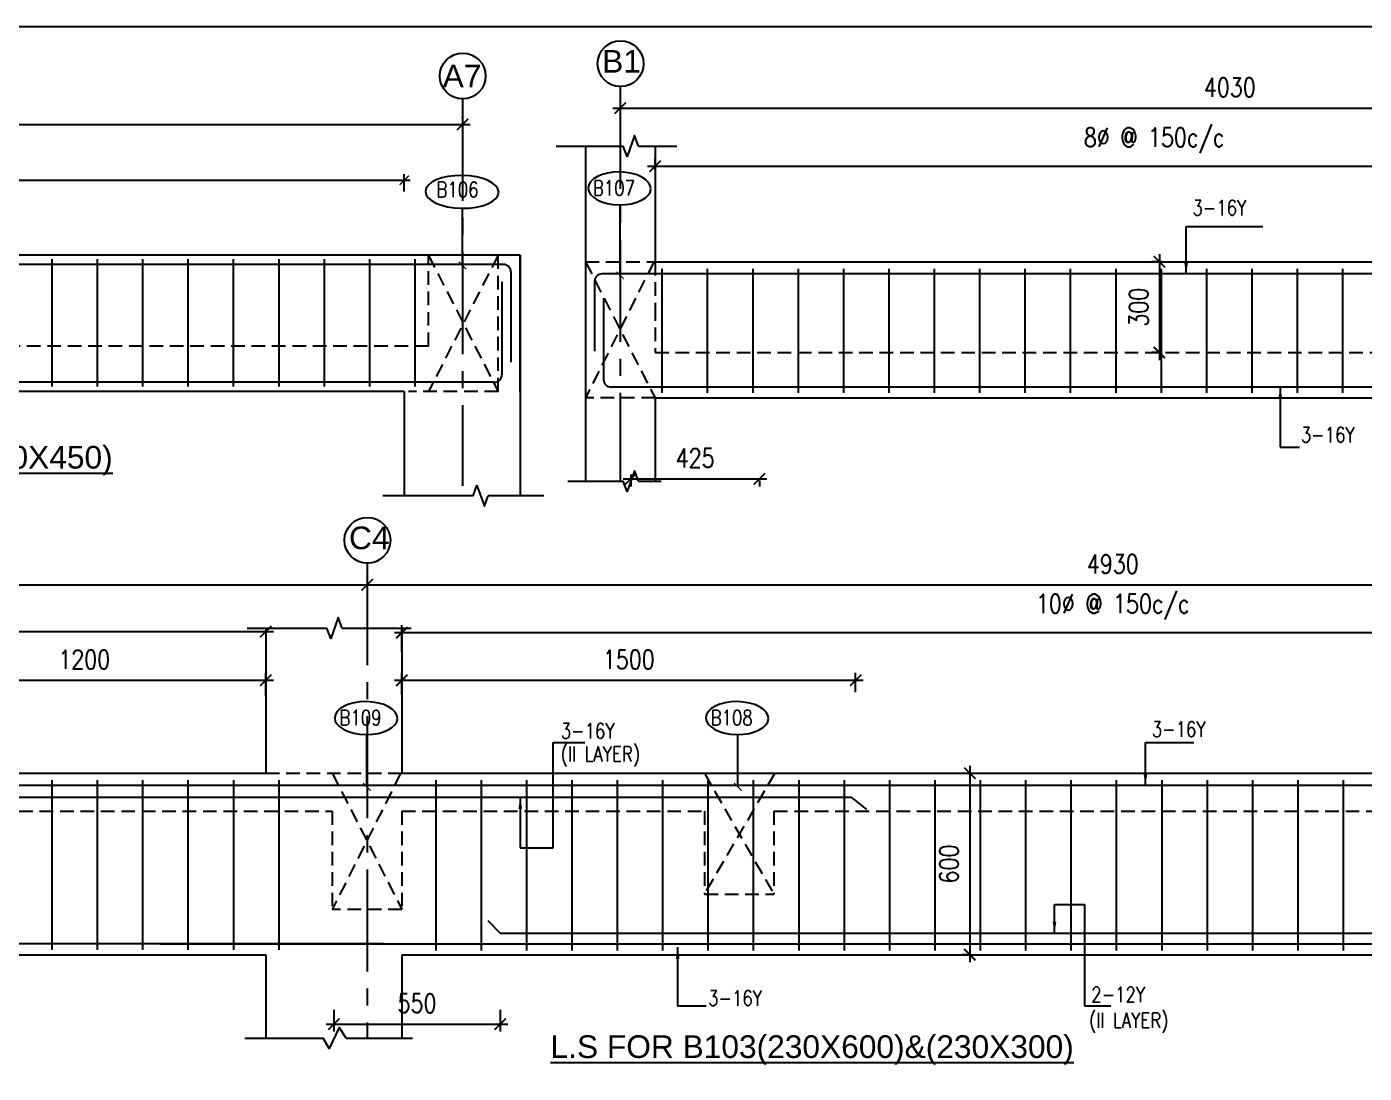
# Model space of a CAD drawing. Header units: millimetres. Extents: x 12977220 to 13113408, y -169657 to -55898.
# Drawn here: x 13043622 to 13048043, y -59520 to -56059 of the extents above; entities that cross this region are included whole.
import ezdxf

# ---------------------------------------------------------------- set-up
doc = ezdxf.new("R2010")
doc.units = ezdxf.units.MM
doc.header["$LTSCALE"] = 3
doc.header["$PDMODE"] = 66
for name, pattern in [('CENTER', [2, 1.25, -0.25, 0.25, -0.25]), ('CENTER2', [1.125, 0.75, -0.125, 0.125, -0.125]), ('HIDDENX2', [0.75, 0.5, -0.25])]:
    doc.linetypes.add(name, pattern=pattern)
for name, color, linetype in [('COLUMN-NAME', 83, 'Continuous'), ('DIM', 9, 'Continuous'), ('FOOTING', 60, 'Continuous'), ('GRID', 8, 'CENTER'), ('GRIDNAME', 83, 'Continuous'), ('MAIN-ROD', 31, 'Continuous'), ('STRIPS-COL-MID', 1, 'Continuous')]:
    doc.layers.add(name, color=color, linetype=linetype)
doc.styles.add('ariel', font='ARIAL.TTF')
doc.styles.add('ROMANS', font='romans.shx', dxfattribs={"width": 0.8})
doc.styles.add('ROMANT', font='romant.shx', dxfattribs={"width": 0.75})
doc.styles.add('STYLE1', font='romans.shx', dxfattribs={"width": 0.8})
doc.dimstyles.new('1NNN', dxfattribs={"dimtxt": 0.5, "dimasz": 0.625, "dimexe": 0.25, "dimexo": 0.25, "dimgap": 0.375, "dimtad": 1, "dimdec": 0, "dimzin": 0, "dimdsep": 46, "dimtxsty": 'ROMANS', "dimblk": 'ARCHTICK', "dimcen": 0.0225, "dimdle": 0.25, "dimclrd": 9, "dimclre": 9, "dimclrt": 4, "dimadec": 0, "dimazin": 0, "dimtfac": 1, "dimtdec": 0, "dimtofl": 0, "dimtmove": 0, "dimatfit": 3, "dimfxl": 1, "dimtvp": 0.25, "dimtolj": 1, "dimtzin": 0, "dimarcsym": 0})
doc.dimstyles.new('DIM', dxfattribs={"dimtxt": 3, "dimasz": 1, "dimexe": 1, "dimexo": 1, "dimgap": 0.5, "dimtad": 1, "dimdec": 0, "dimdsep": 46, "dimtxsty": 'ROMANT', "dimblk": 'DOT', "dimcen": 2, "dimdle": 1, "dimclrd": 9, "dimclre": 9, "dimclrt": 123, "dimadec": 0, "dimazin": 0, "dimtfac": 1, "dimtdec": 0, "dimtmove": 2, "dimatfit": 2, "dimldrblk": 'ARCHTICK', "dimfxl": 1, "dimarcsym": 0})

# ---------------------------------------------------------------- blocks, each defined once
blk = doc.blocks.new('_ARCHTICK')
at = {"color": 0, "linetype": 'ByBlock', "const_width": 0.15}
blk.add_lwpolyline([(-0.5, -0.5), (0.5, 0.5)], dxfattribs=at)
blk = doc.blocks.new('*D566')
at = {"layer": 'Defpoints', "color": 0, "transparency": 16777216}
for p in [(13040795, -56345.9), (13045062.6, -56382.3), (13045062.6, -56385)]:
    blk.add_point(p, dxfattribs=at)
at = {"layer": 'DIM', "color": 8, "lineweight": -2, "transparency": 16777216}
for p, q in [((13040795, -56370.9), (13040795, -56407.3)), ((13045062.6, -56360), (13045062.6, -56357.3)), ((13040770, -56382.3), (13045087.6, -56382.3))]:
    blk.add_line(p, q, dxfattribs=at)
at = {"layer": 'DIM', "color": 8, "lineweight": -2, "transparency": 16777216, "xscale": 37.5, "yscale": 37.5, "zscale": 37.5, "rotation": 180}
blk.add_blockref('_ARCHTICK', (13040795, -56382.3), dxfattribs=at)
at = {"layer": 'DIM', "color": 8, "lineweight": -2, "transparency": 16777216, "xscale": 37.5, "yscale": 37.5, "zscale": 37.5}
blk.add_blockref('_ARCHTICK', (13045062.6, -56382.3), dxfattribs=at)
at = {"layer": 'DIM', "color": 6, "transparency": 16777216, "insert": (13042928.8, -56313.6), "char_height": 62.5, "attachment_point": 5, "style": 'ROMANS'}
blk.add_mtext('\\A1;4268', dxfattribs=at)
blk = doc.blocks.new('*D567')
at = {"layer": 'Defpoints', "color": 0, "transparency": 16777216}
for p in [(13044869.8, -56566.9), (13040985, -56624), (13044869.8, -56624)]:
    blk.add_point(p, dxfattribs=at)
at = {"layer": 'DIM', "color": 8, "lineweight": -2, "transparency": 16777216}
for p, q in [((13040985, -56604), (13040985, -56546.9)), ((13044869.8, -56604), (13044869.8, -56546.9)), ((13040965, -56566.9), (13044889.8, -56566.9))]:
    blk.add_line(p, q, dxfattribs=at)
at = {"layer": 'DIM', "color": 8, "lineweight": -2, "transparency": 16777216, "xscale": 30, "yscale": 30, "zscale": 30, "rotation": 180}
blk.add_blockref('_ARCHTICK', (13040985, -56566.9), dxfattribs=at)
at = {"layer": 'DIM', "color": 8, "lineweight": -2, "transparency": 16777216, "xscale": 30, "yscale": 30, "zscale": 30}
blk.add_blockref('_ARCHTICK', (13044869.8, -56566.9), dxfattribs=at)
at = {"layer": 'DIM', "color": 6, "transparency": 16777216, "insert": (13042927.4, -56498.8), "char_height": 50, "attachment_point": 5, "style": 'ROMANS'}
blk.add_mtext('\\A1;8YSTP2@150C/C', dxfattribs=at)
blk = doc.blocks.new('_Dot')
at = {"color": 0, "linetype": 'ByBlock', "lineweight": -2}
blk.add_line((-0.5, 0), (-1, 0), dxfattribs=at)
at = {"color": 0, "linetype": 'ByBlock', "const_width": 0.5}
blk.add_lwpolyline([(-0.25, 0, 1), (0.25, 0, 1)], format="xyb", close=True, dxfattribs=at)
blk = doc.blocks.new('*D568')
at = {"layer": 'Defpoints', "color": 0, "transparency": 16777216}
for p in [(13045583.9, -56326.6), (13049613.9, -56326.6), (13049613.9, -56328.6)]:
    blk.add_point(p, dxfattribs=at)
at = {"layer": 'DIM', "color": 8, "lineweight": -2, "transparency": 16777216}
for p, q in [((13045558.9, -56328.6), (13049638.9, -56328.6)), ((13045583.9, -56351.6), (13045583.9, -56353.6)), ((13049613.9, -56351.6), (13049613.9, -56353.6))]:
    blk.add_line(p, q, dxfattribs=at)
at = {"layer": 'DIM', "color": 8, "lineweight": -2, "transparency": 16777216, "xscale": 37.5, "yscale": 37.5, "zscale": 37.5, "rotation": 180}
blk.add_blockref('_ARCHTICK', (13045583.9, -56328.6), dxfattribs=at)
at = {"layer": 'DIM', "color": 8, "lineweight": -2, "transparency": 16777216, "xscale": 37.5, "yscale": 37.5, "zscale": 37.5}
blk.add_blockref('_ARCHTICK', (13049613.9, -56328.6), dxfattribs=at)
at = {"layer": 'DIM', "color": 6, "transparency": 16777216, "insert": (13047598.9, -56259.9), "char_height": 62.5, "attachment_point": 5, "style": 'ROMANS'}
blk.add_mtext('\\A1;4030', dxfattribs=at)
blk = doc.blocks.new('*D574')
at = {"layer": 'Defpoints', "color": 0, "transparency": 16777216}
for p in [(13045618.9, -57514.8), (13046043.9, -57535.1), (13046043.9, -57554.3)]:
    blk.add_point(p, dxfattribs=at)
at = {"layer": 'DIM', "color": 8, "lineweight": -2, "transparency": 16777216}
for p, q in [((13045593.9, -57554.3), (13046068.9, -57554.3)), ((13045618.9, -57539.8), (13045618.9, -57579.3)), ((13046043.9, -57560.1), (13046043.9, -57579.3))]:
    blk.add_line(p, q, dxfattribs=at)
at = {"layer": 'DIM', "color": 8, "lineweight": -2, "transparency": 16777216, "xscale": 37.5, "yscale": 37.5, "zscale": 37.5, "rotation": 180}
blk.add_blockref('_ARCHTICK', (13045618.9, -57554.3), dxfattribs=at)
at = {"layer": 'DIM', "color": 8, "lineweight": -2, "transparency": 16777216, "xscale": 37.5, "yscale": 37.5, "zscale": 37.5}
blk.add_blockref('_ARCHTICK', (13046043.9, -57554.3), dxfattribs=at)
at = {"layer": 'DIM', "color": 6, "transparency": 16777216, "insert": (13045831.4, -57485.5), "char_height": 62.5, "attachment_point": 5, "style": 'ROMANS'}
blk.add_mtext('\\A1;425', dxfattribs=at)
blk = doc.blocks.new('*D576')
at = {"layer": 'Defpoints', "color": 0, "transparency": 16777216}
for p in [(13047400, -56836.8), (13047366.2, -57136.8), (13047400, -57136.8)]:
    blk.add_point(p, dxfattribs=at)
at = {"layer": 'DIM', "color": 8, "lineweight": -2, "transparency": 16777216}
for p, q in [((13047366.2, -56811.8), (13047366.2, -57161.8)), ((13047375, -56836.8), (13047341.2, -56836.8)), ((13047375, -57136.8), (13047341.2, -57136.8))]:
    blk.add_line(p, q, dxfattribs=at)
at = {"layer": 'DIM', "color": 8, "lineweight": -2, "transparency": 16777216, "xscale": 37.5, "yscale": 37.5, "zscale": 37.5}
for p, rotation in [((13047366.2, -56836.8), 90), ((13047366.2, -57136.8), 270)]:
    blk.add_blockref('_ARCHTICK', p, dxfattribs=dict(at, rotation=rotation))
at = {"layer": 'DIM', "color": 6, "transparency": 16777216, "insert": (13047297.4, -56986.8), "char_height": 62.5, "attachment_point": 5, "rotation": 90, "style": 'ROMANS'}
blk.add_mtext('\\A1;300', dxfattribs=at)
blk = doc.blocks.new('*D577')
at = {"layer": 'Defpoints', "color": 0, "transparency": 16777216}
for p in [(13040717, -57902.8), (13044747, -57902.8), (13044747, -57904.8)]:
    blk.add_point(p, dxfattribs=at)
at = {"layer": 'DIM', "color": 8, "lineweight": -2, "transparency": 16777216}
for p, q in [((13040692, -57904.8), (13044772, -57904.8)), ((13040717, -57927.8), (13040717, -57929.8)), ((13044747, -57927.8), (13044747, -57929.8))]:
    blk.add_line(p, q, dxfattribs=at)
at = {"layer": 'DIM', "color": 8, "lineweight": -2, "transparency": 16777216, "xscale": 37.5, "yscale": 37.5, "zscale": 37.5, "rotation": 180}
blk.add_blockref('_ARCHTICK', (13040717, -57904.8), dxfattribs=at)
at = {"layer": 'DIM', "color": 8, "lineweight": -2, "transparency": 16777216, "xscale": 37.5, "yscale": 37.5, "zscale": 37.5}
blk.add_blockref('_ARCHTICK', (13044747, -57904.8), dxfattribs=at)
at = {"layer": 'DIM', "color": 6, "transparency": 16777216, "insert": (13042732, -57836), "char_height": 62.5, "attachment_point": 5, "style": 'ROMANS'}
blk.add_mtext('\\A1;4030', dxfattribs=at)
blk = doc.blocks.new('*D578')
at = {"layer": 'Defpoints', "color": 0, "transparency": 16777216}
for p in [(13044747, -57905.8), (13049677, -57904.4), (13049677, -57904.8)]:
    blk.add_point(p, dxfattribs=at)
at = {"layer": 'DIM', "color": 8, "lineweight": -2, "transparency": 16777216}
for p, q in [((13044722, -57904.8), (13049702, -57904.8)), ((13044747, -57880.8), (13044747, -57879.8)), ((13049677, -57929.4), (13049677, -57929.8))]:
    blk.add_line(p, q, dxfattribs=at)
at = {"layer": 'DIM', "color": 8, "lineweight": -2, "transparency": 16777216, "xscale": 37.5, "yscale": 37.5, "zscale": 37.5, "rotation": 180}
blk.add_blockref('_ARCHTICK', (13044747, -57904.8), dxfattribs=at)
at = {"layer": 'DIM', "color": 8, "lineweight": -2, "transparency": 16777216, "xscale": 37.5, "yscale": 37.5, "zscale": 37.5}
blk.add_blockref('_ARCHTICK', (13049677, -57904.8), dxfattribs=at)
at = {"layer": 'DIM', "color": 6, "transparency": 16777216, "insert": (13047212, -57836), "char_height": 62.5, "attachment_point": 5, "style": 'ROMANS'}
blk.add_mtext('\\A1;4930', dxfattribs=at)
blk = doc.blocks.new('*D580')
at = {"layer": 'Defpoints', "color": 0, "transparency": 16777216}
for p in [(13040832, -58059.3), (13044412, -58059.3), (13044412, -58059.3)]:
    blk.add_point(p, dxfattribs=at)
at = {"layer": 'DIM', "color": 8, "lineweight": -2, "transparency": 16777216}
blk.add_line((13040807, -58059.3), (13044437, -58059.3), dxfattribs=at)
at = {"layer": 'DIM', "color": 8, "lineweight": -2, "transparency": 16777216, "xscale": 37.5, "yscale": 37.5, "zscale": 37.5, "rotation": 180}
blk.add_blockref('_ARCHTICK', (13040832, -58059.3), dxfattribs=at)
at = {"layer": 'DIM', "color": 8, "lineweight": -2, "transparency": 16777216, "xscale": 37.5, "yscale": 37.5, "zscale": 37.5}
blk.add_blockref('_ARCHTICK', (13044412, -58059.3), dxfattribs=at)
at = {"layer": 'DIM', "color": 6, "transparency": 16777216, "insert": (13042622, -57974.2), "char_height": 62.5, "attachment_point": 5, "style": 'ROMANS'}
blk.add_mtext('\\A1;10%%C @ 150c/c', dxfattribs=at)
blk = doc.blocks.new('*D581')
at = {"layer": 'Defpoints', "color": 0, "transparency": 16777216}
for p in [(13049562, -58063), (13049562, -58096.5), (13044862, -58151.9)]:
    blk.add_point(p, dxfattribs=at)
at = {"layer": 'DIM', "color": 8, "lineweight": -2, "transparency": 16777216}
for p, q in [((13044862, -58126.9), (13044862, -58038)), ((13049562, -58071.5), (13049562, -58038)), ((13044837, -58063), (13049587, -58063))]:
    blk.add_line(p, q, dxfattribs=at)
at = {"layer": 'DIM', "color": 8, "lineweight": -2, "transparency": 16777216, "xscale": 37.5, "yscale": 37.5, "zscale": 37.5, "rotation": 180}
blk.add_blockref('_ARCHTICK', (13044862, -58063), dxfattribs=at)
at = {"layer": 'DIM', "color": 8, "lineweight": -2, "transparency": 16777216, "xscale": 37.5, "yscale": 37.5, "zscale": 37.5}
blk.add_blockref('_ARCHTICK', (13049562, -58063), dxfattribs=at)
at = {"layer": 'DIM', "color": 6, "transparency": 16777216, "insert": (13047212, -57977.9), "char_height": 62.5, "attachment_point": 5, "style": 'ROMANS'}
blk.add_mtext('\\A1;10%%C @ 150c/c', dxfattribs=at)
blk = doc.blocks.new('*D585')
at = {"layer": 'Defpoints', "color": 0, "transparency": 16777216}
for p in [(13046739.5, -58528.2), (13046739.5, -59128.2), (13046755, -59128.2)]:
    blk.add_point(p, dxfattribs=at)
at = {"layer": 'DIM', "color": 8, "lineweight": -2, "transparency": 16777216}
for p, q in [((13046739.5, -58503.2), (13046739.5, -59153.2)), ((13046730, -59128.2), (13046714.5, -59128.2))]:
    blk.add_line(p, q, dxfattribs=at)
at = {"layer": 'DIM', "color": 8, "lineweight": -2, "transparency": 16777216, "xscale": 37.5, "yscale": 37.5, "zscale": 37.5}
for p, rotation in [((13046739.5, -58528.2), 90), ((13046739.5, -59128.2), 270)]:
    blk.add_blockref('_ARCHTICK', p, dxfattribs=dict(at, rotation=rotation))
at = {"layer": 'DIM', "color": 6, "transparency": 16777216, "insert": (13046670.7, -58828.2), "char_height": 62.5, "attachment_point": 5, "rotation": 90, "style": 'ROMANS'}
blk.add_mtext('\\A1;600', dxfattribs=at)
blk = doc.blocks.new('*D638')
at = {"layer": 'Defpoints', "color": 0, "transparency": 16777216}
for p in [(13049428.9, -56495.1), (13049428.9, -56520.4), (13045698.9, -56557.8)]:
    blk.add_point(p, dxfattribs=at)
at = {"layer": 'DIM', "color": 8, "lineweight": -2, "transparency": 16777216}
for p, q in [((13045698.9, -56532.8), (13045698.9, -56495.4)), ((13045673.9, -56520.4), (13049453.9, -56520.4)), ((13049428.9, -56520.1), (13049428.9, -56545.4))]:
    blk.add_line(p, q, dxfattribs=at)
at = {"layer": 'DIM', "color": 8, "lineweight": -2, "transparency": 16777216, "xscale": 37.5, "yscale": 37.5, "zscale": 37.5, "rotation": 180}
blk.add_blockref('_ARCHTICK', (13045698.9, -56520.4), dxfattribs=at)
at = {"layer": 'DIM', "color": 8, "lineweight": -2, "transparency": 16777216, "xscale": 37.5, "yscale": 37.5, "zscale": 37.5}
blk.add_blockref('_ARCHTICK', (13049428.9, -56520.4), dxfattribs=at)
at = {"layer": 'DIM', "color": 6, "transparency": 16777216, "insert": (13047348.9, -56435.2), "char_height": 62.5, "attachment_point": 5, "style": 'ROMANS'}
blk.add_mtext('\\A1;8%%C @ 150c/c', dxfattribs=at)
blk = doc.blocks.new('*D639')
at = {"layer": 'Defpoints', "color": 0, "transparency": 16777216}
for p in [(13044412, -58220.6), (13043212, -58297.4), (13044412, -58297.4)]:
    blk.add_point(p, dxfattribs=at)
at = {"layer": 'DIM', "color": 8, "lineweight": -2, "transparency": 16777216}
for p, q in [((13043187, -58220.6), (13044437, -58220.6)), ((13043212, -58272.4), (13043212, -58195.6)), ((13044412, -58272.4), (13044412, -58195.6))]:
    blk.add_line(p, q, dxfattribs=at)
at = {"layer": 'DIM', "color": 8, "lineweight": -2, "transparency": 16777216, "xscale": 37.5, "yscale": 37.5, "zscale": 37.5, "rotation": 180}
blk.add_blockref('_ARCHTICK', (13043212, -58220.6), dxfattribs=at)
at = {"layer": 'DIM', "color": 8, "lineweight": -2, "transparency": 16777216, "xscale": 37.5, "yscale": 37.5, "zscale": 37.5}
blk.add_blockref('_ARCHTICK', (13044412, -58220.6), dxfattribs=at)
at = {"layer": 'DIM', "color": 6, "transparency": 16777216, "insert": (13043812, -58151.9), "char_height": 62.5, "attachment_point": 5, "style": 'ROMANS'}
blk.add_mtext('\\A1;1200', dxfattribs=at)
blk = doc.blocks.new('*D640')
at = {"layer": 'Defpoints', "color": 0, "transparency": 16777216}
for p in [(13046362, -58220.6), (13044862, -58293.1), (13046362, -58285)]:
    blk.add_point(p, dxfattribs=at)
at = {"layer": 'DIM', "color": 8, "lineweight": -2, "transparency": 16777216}
for p, q in [((13044837, -58220.6), (13046387, -58220.6)), ((13044862, -58268.1), (13044862, -58195.6)), ((13046362, -58260), (13046362, -58195.6))]:
    blk.add_line(p, q, dxfattribs=at)
at = {"layer": 'DIM', "color": 8, "lineweight": -2, "transparency": 16777216, "xscale": 37.5, "yscale": 37.5, "zscale": 37.5, "rotation": 180}
blk.add_blockref('_ARCHTICK', (13044862, -58220.6), dxfattribs=at)
at = {"layer": 'DIM', "color": 8, "lineweight": -2, "transparency": 16777216, "xscale": 37.5, "yscale": 37.5, "zscale": 37.5}
blk.add_blockref('_ARCHTICK', (13046362, -58220.6), dxfattribs=at)
at = {"layer": 'DIM', "color": 6, "transparency": 16777216, "insert": (13045612, -58151.9), "char_height": 62.5, "attachment_point": 5, "style": 'ROMANS'}
blk.add_mtext('\\A1;1500', dxfattribs=at)
blk = doc.blocks.new('*D641')
at = {"layer": 'Defpoints', "color": 0, "transparency": 16777216}
for p in [(13044637, -59285.5), (13045187, -59285.5), (13045187, -59357.5)]:
    blk.add_point(p, dxfattribs=at)
at = {"layer": 'DIM', "color": 8, "lineweight": -2, "transparency": 16777216}
for p, q in [((13044637, -59310.5), (13044637, -59382.5)), ((13045187, -59310.5), (13045187, -59382.5)), ((13044612, -59357.5), (13045212, -59357.5))]:
    blk.add_line(p, q, dxfattribs=at)
at = {"layer": 'DIM', "color": 8, "lineweight": -2, "transparency": 16777216, "xscale": 37.5, "yscale": 37.5, "zscale": 37.5, "rotation": 180}
blk.add_blockref('_ARCHTICK', (13044637, -59357.5), dxfattribs=at)
at = {"layer": 'DIM', "color": 8, "lineweight": -2, "transparency": 16777216, "xscale": 37.5, "yscale": 37.5, "zscale": 37.5}
blk.add_blockref('_ARCHTICK', (13045187, -59357.5), dxfattribs=at)
at = {"layer": 'DIM', "color": 6, "transparency": 16777216, "insert": (13044912, -59288.7), "char_height": 62.5, "attachment_point": 5, "style": 'ROMANS'}
blk.add_mtext('\\A1;550', dxfattribs=at)

msp = doc.modelspace()

# ---------------------------------------------------------------- linework, layer by layer
at = {"layer": 'COLUMN-NAME', "color": 8, "linetype": 'HIDDENX2', "ltscale": 30}
for p, q in [((13044949.7, -56815.2), (13045180, -57265.2)), ((13044950, -57115.2), (13044950, -56815.2)), ((13045180, -56815.2), (13044950, -57265.2)), ((13045180, -57265.2), (13045180, -56815.2)), ((13045468.9, -56836.8), (13045698.9, -56836.8)), ((13045694.8, -56836.8), (13045468.9, -57286.8)), ((13045468.9, -56836.8), (13045698.9, -57286.8)), ((13045698.9, -56836.8), (13045698.9, -56986.8)), ((13045698.9, -56986.8), (13045698.9, -57136.8)), ((13044950, -57115.2), (13040910.8, -57115.2)), ((13045698.9, -57136.8), (13049498.9, -57136.8)), ((13045180, -57265.2), (13044883.7, -57265.2)), ((13044950, -57265.2), (13044950, -57265.2)), ((13045698.9, -57286.8), (13045468.9, -57286.8)), ((13044412, -58528.2), (13044862, -58528.2)), ((13044857.9, -58528.2), (13044632, -58978.2)), ((13044632, -58528.2), (13044862, -58978.2)), ((13045862, -58528.2), (13046092, -58928.2)), ((13046094.4, -58528.2), (13045862, -58928.2)), ((13043462, -58653.2), (13044632, -58653.2)), ((13044632, -58653.2), (13044632, -58978.2)), ((13044862, -58653.2), (13045862, -58653.2)), ((13044862, -58653.2), (13044862, -58978.2)), ((13045862, -58653.2), (13045862, -58928.2)), ((13046092, -58653.2), (13048162, -58653.2)), ((13046092, -58653.2), (13046092, -58928.2)), ((13045862, -58928.2), (13046092, -58928.2)), ((13044862, -58978.2), (13044632, -58978.2))]:
    msp.add_line(p, q, dxfattribs=at)
at = {"layer": 'DIM', "color": 1, "linetype": 'ByBlock', "ltscale": 500}
for p, q in [((13045468.9, -56453.7), (13045468.9, -57562.3)), ((13045698.9, -56453.7), (13045698.9, -56836.8)), ((13045252.5, -56815.2), (13040602.3, -56815.2)), ((13045252.5, -57265.2), (13045252.5, -56815.2)), ((13045252.5, -56815.2), (13045252.5, -57610.9)), ((13045698.9, -56836.8), (13049428.9, -56836.8)), ((13044869.8, -57265.2), (13040985, -57265.2)), ((13044869.8, -57265.2), (13044869.8, -57610.9)), ((13045698.9, -57286.8), (13049428.9, -57286.8)), ((13045698.9, -57286.8), (13045698.9, -57562.3)), ((13044412, -58047.8), (13044412, -58528.2)), ((13044604.1, -58047.8), (13044604.1, -58047.8)), ((13044604.1, -58047.8), (13044604.8, -58047.8)), ((13044862, -58047.8), (13044862, -58046.9)), ((13044862, -58047.8), (13044862, -58528.2)), ((13040832, -58528.2), (13044412, -58528.2)), ((13044862, -58528.2), (13048162, -58528.2)), ((13040832, -59128.2), (13044412, -59128.2)), ((13044412, -59128.2), (13044412, -59403.7)), ((13044862, -59128.2), (13044862, -59403.7)), ((13044862, -59128.2), (13048162, -59128.2))]:
    msp.add_line(p, q, dxfattribs=at)
at = {"layer": 'DIM', "color": 8}
for p, q in [((13045362.2, -58774.8), (13045362.2, -58426.1)), ((13045362.2, -58426.1), (13045466.8, -58426.1))]:
    msp.add_line(p, q, dxfattribs=at)
at = {"layer": 'DIM', "linetype": 'ByBlock', "ltscale": 500}
msp.add_lwpolyline([(13060059.8, -56059.2), (13040457.8, -56059.2), (13040457.8, -69919.2), (13060059.8, -69919.2)], close=True, dxfattribs=at)
at = {"layer": 'DIM', "color": 1, "linetype": 'ByBlock', "ltscale": 500}
for points in [[(13045371.9, -56453.7), (13045593.9, -56453.7)], [(13045643.9, -56453.7), (13045631.4, -56419.3), (13045606.4, -56488), (13045593.9, -56453.7)], [(13045643.9, -56453.7), (13045771.3, -56453.7)], [(13045410.1, -57562.3), (13045593.9, -57562.3)], [(13045643.9, -57562.3), (13045631.4, -57527.9), (13045606.4, -57596.6), (13045593.9, -57562.3)], [(13045643.9, -57562.3), (13045718.8, -57562.3)], [(13045097.1, -57610.9), (13044799.5, -57610.9)], [(13045097.1, -57610.9), (13045109.6, -57576.6), (13045134.6, -57645.2), (13045147.1, -57610.9)], [(13045331, -57610.9), (13045147.1, -57610.9)], [(13044350, -58047.8), (13044614.1, -58047.8)], [(13044664.1, -58047.8), (13044651.6, -58013.4), (13044626.6, -58082.1), (13044614.1, -58047.8)], [(13044664.1, -58047.8), (13044892.4, -58047.8)], [(13044677.7, -59403.7), (13044655, -59369.3), (13044622.1, -59438), (13044601.3, -59403.7)], [(13044343, -59403.7), (13044601.3, -59403.7)], [(13044677.7, -59403.7), (13044896.7, -59403.7)]]:
    msp.add_lwpolyline(points, dxfattribs=at)
at = {"layer": 'FOOTING', "color": 6, "linetype": 'ByBlock', "extrusion": (0, 0, -1)}
for centre, major_axis, ratio in [((13045060.8, -56605.3), (121.2, -1.5), 0.448183), ((13045581.2, -56593.9), (103.6, -1.2), 0.52435), ((13044743.5, -58345.6), (103.6, -1.2), 0.52435), ((13045970.3, -58345.6), (103.6, -1.2), 0.52435)]:
    msp.add_ellipse(centre, major_axis=major_axis, ratio=ratio, dxfattribs=at)
at = {"layer": 'GRID', "linetype": 'CENTER2', "ltscale": 150}
for p, q in [((13045583.9, -56257.3), (13045583.9, -57562.3)), ((13045062.6, -56297.9), (13045062.6, -57577.1)), ((13044747, -57833.4), (13044747, -59403.7))]:
    msp.add_line(p, q, dxfattribs=at)
at = {"layer": 'GRIDNAME'}
for centre in [(13045584.9, -56181.5), (13045063, -56222.2), (13044748, -57757.6)]:
    msp.add_circle(centre, 75.8, dxfattribs=at)
at = {"layer": 'MAIN-ROD', "color": 2, "linetype": 'ByBlock', "ltscale": 500}
for p, q in [((13045197.5, -56845.2), (13040657.3, -56845.2)), ((13045192.5, -56902.6), (13045192.5, -57210.2)), ((13045222.5, -56870.2), (13045222.5, -57168.9)), ((13045498.9, -56901.7), (13045498.9, -57132.3)), ((13057227.7, -56876.7), (13045523.9, -56876.7)), ((13045528.9, -56956.5), (13045528.9, -57226)), ((13045167.5, -57235.2), (13040687.3, -57235.2)), ((13049668.2, -57251), (13045553.9, -57251)), ((13052360.8, -58568.1), (13040657, -58568.1)), ((13046349.5, -58608), (13043212, -58608)), ((13046399, -58648.2), (13046349.5, -58608)), ((13045187, -59056.6), (13045146.7, -59016.4)), ((13045187, -59056.6), (13049127, -59056.6)), ((13044801.3, -59092.4), (13040687, -59092.4)), ((13044062, -59092.4), (13048961.5, -59092.4))]:
    msp.add_line(p, q, dxfattribs=at)
for centre, start, end in [((13045197.5, -56870.2), 0, 90), ((13045523.9, -56901.7), 90, 180), ((13045167.5, -57210.2), 270, 0), ((13045553.9, -57226, 0), 180, 270)]:
    msp.add_arc(centre, 25, start, end, dxfattribs=at)
at = {"layer": 'STRIPS-COL-MID', "color": 8, "linetype": 'Continuous'}
for p, q in [((13043704.7, -56828.2), (13043704.7, -57248.9)), ((13043854.7, -56828.2), (13043854.7, -57248.9)), ((13044004.7, -56828.2), (13044004.7, -57248.9)), ((13044154.7, -56828.2), (13044154.7, -57248.9)), ((13044304.7, -56828.2), (13044304.7, -57248.9)), ((13044454.7, -56828.2), (13044454.7, -57248.9)), ((13044604.7, -56828.2), (13044604.7, -57248.9)), ((13044754.7, -56828.2), (13044754.7, -57248.9)), ((13044904.7, -56828.2), (13044904.7, -57248.9)), ((13045721.7, -56859.6), (13045721.7, -57270.3)), ((13045871.7, -56859.6), (13045871.7, -57270.3)), ((13046021.7, -56859.6), (13046021.7, -57270.3)), ((13046171.7, -56859.6), (13046171.7, -57270.3)), ((13046321.7, -56859.6), (13046321.7, -57270.3)), ((13046471.7, -56859.6), (13046471.7, -57270.3)), ((13046621.7, -56859.6), (13046621.7, -57270.3)), ((13046771.7, -56859.6), (13046771.7, -57270.3)), ((13046921.7, -56859.6), (13046921.7, -57270.3)), ((13047071.7, -56859.6), (13047071.7, -57270.3)), ((13047221.7, -56859.6), (13047221.7, -57270.3)), ((13047371.7, -56859.6), (13047371.7, -57270.3)), ((13047521.7, -56859.6), (13047521.7, -57270.3)), ((13047671.7, -56859.6), (13047671.7, -57270.3)), ((13047821.7, -56859.6), (13047821.7, -57270.3)), ((13047971.7, -56859.6), (13047971.7, -57270.3)), ((13043704.8, -58551), (13043704.8, -59111.7)), ((13043854.8, -58551), (13043854.8, -59111.7)), ((13044004.8, -58551), (13044004.8, -59111.7)), ((13044154.8, -58551), (13044154.8, -59111.7)), ((13044304.8, -58551), (13044304.8, -59111.7)), ((13044454.8, -58551), (13044454.8, -59111.7)), ((13044973.7, -58551.1), (13044973.7, -59114)), ((13045123.7, -58551.1), (13045123.7, -59114)), ((13045273.7, -58551.1), (13045273.7, -59114)), ((13045423.7, -58551.1), (13045423.7, -59114)), ((13045573.7, -58551.1), (13045573.7, -59114)), ((13045723.7, -58551.1), (13045723.7, -59114)), ((13045873.7, -58551.1), (13045873.7, -59114)), ((13046023.7, -58551.1), (13046023.7, -59114)), ((13046173.7, -58551.1), (13046173.7, -59114)), ((13046323.7, -58551.1), (13046323.7, -59114)), ((13046473.7, -58551.1), (13046473.7, -59114)), ((13046623.7, -58551.1), (13046623.7, -59114)), ((13046773.7, -58551.1), (13046773.7, -59114)), ((13046923.7, -58551.1), (13046923.7, -59114)), ((13047073.7, -58551.1), (13047073.7, -59114)), ((13047223.7, -58551.1), (13047223.7, -59114)), ((13047373.7, -58551.1), (13047373.7, -59114)), ((13047523.7, -58551.1), (13047523.7, -59114)), ((13047673.7, -58551.1), (13047673.7, -59114)), ((13047823.7, -58551.1), (13047823.7, -59114)), ((13047973.7, -58551.1), (13047973.7, -59114)), ((13047119.1, -58962), (13047119.1, -59296.9)), ((13047119.1, -59296.9), (13047205.9, -59296.9))]:
    msp.add_line(p, q, dxfattribs=at)

# ---------------------------------------------------------------- texts
at = {"layer": 'FOOTING', "color": 6, "linetype": 'ByBlock', "style": 'STYLE1', "width": 0.8}
for s, p in [('B106', (13044976.5, -56622.6)), ('B107', (13045493.7, -56617.7)), ('3-16Y', (13047475.6, -56683.1)), ('3-16Y', (13047833.8, -57433.8)), ('B109', (13044656, -58369.4)), ('B108', (13045882.8, -58369.4)), ('3-16Y', (13045387.3, -58413)), ('3-16Y', (13047341, -58407.5)), ('(II LAYER)', (13045387.3, -58489.3)), ('3-16Y', (13045874.4, -59296.9)), ('2-12Y', (13047140.9, -59284.9)), ('(II LAYER)', (13047134, -59370.1))]:
    msp.add_text(s, height=50, dxfattribs=at).set_placement(p)
at = {"layer": 'GRIDNAME', "style": 'ariel'}
for s, rotation, p in [('B1', 360, (13045524, -56211)), ('A7', 0, (13044996.9, -56260)), ('C4', 360, (13044687.1, -57787.1))]:
    msp.add_text(s, height=75, rotation=rotation, dxfattribs=at).set_placement(p)
at = {"layer": 'GRIDNAME', "color": 2, "style": 'ariel'}
for s, p in [('%%UL.S FOR B101(230X450)', (13042735.4, -57520.5)), ('%%UL.S FOR B103(230X600)&(230X300)', (13045353.4, -59469.8))]:
    msp.add_text(s, height=75, rotation=0, dxfattribs=at).set_placement(p)

# ---------------------------------------------------------------- dimensions: what is measured, and where the dimension line sits
at = {"layer": 'DIM', "color": 8}
for base, p1, p2, picture, middle in [((13049613.9, -56328.6), (13045583.9, -56326.6), (13049613.9, -56326.6), '*D568', (13047598.9, -56259.9)), ((13045062.6, -56382.3), (13040795, -56345.9), (13045062.6, -56385), '*D566', (13042928.8, -56313.6)), ((13044747, -57904.8), (13040717, -57902.8), (13044747, -57902.8), '*D577', (13042732, -57836)), ((13049677, -57904.8), (13044747, -57905.8), (13049677, -57904.4), '*D578', (13047212, -57836)), ((13044412, -58220.6), (13043212, -58297.4), (13044412, -58297.4), '*D639', (13043812, -58151.9)), ((13046362, -58220.6), (13044862, -58293.1), (13046362, -58285), '*D640', (13045612, -58151.9)), ((13045187, -59357.5), (13044637, -59285.5), (13045187, -59285.5), '*D641', (13044912, -59288.7))]:
    dim = msp.add_linear_dim(base=base, p1=p1, p2=p2, dimstyle='1NNN', override={"dimscale": 25, "dimtxt": 2.5, "dimasz": 1.5, "dimexe": 1, "dimexo": 1, "dimgap": 1.5, "dimcen": 0.09, "dimdle": 1, "dimclrd": 8, "dimclre": 8, "dimclrt": 6, "dimtvp": 1}, dxfattribs=at)
    dim.commit()
    dim.dimension.update_dxf_attribs({"geometry": picture, "text_midpoint": middle})
for base, p1, p2, text, picture, middle in [((13049428.9, -56520.4), (13045698.9, -56557.8), (13049428.9, -56495.1), '8%%C @ 150c/c', '*D638', (13047348.9, -56520.4)), ((13044412, -58059.3), (13040832, -58059.3), (13044412, -58059.3), '10%%C @ 150c/c', '*D580', (13042622, -58059.3)), ((13049562, -58063), (13044862, -58151.9), (13049562, -58096.5), '10%%C @ 150c/c', '*D581', (13047212, -58063))]:
    dim = msp.add_linear_dim(base=base, p1=p1, p2=p2, text=text, dimstyle='1NNN', override={"dimscale": 25, "dimtxt": 2.5, "dimasz": 1.5, "dimexe": 1, "dimexo": 1, "dimgap": 1.5, "dimcen": 0.09, "dimdle": 1, "dimclrd": 8, "dimclre": 8, "dimclrt": 6, "dimtvp": 1}, dxfattribs=at)
    dim.commit()
    dim.dimension.update_dxf_attribs({"geometry": picture, "text_midpoint": middle, "dimtype": 160})
dim = msp.add_linear_dim(base=(13044869.8, -56566.9), p1=(13040985, -56624), p2=(13044869.8, -56624), angle=180, text='8YSTP2@150C/C', dimstyle='1NNN', override={"dimscale": 20, "dimtxt": 2.5, "dimasz": 1.5, "dimexe": 1, "dimexo": 1, "dimgap": 1.5, "dimcen": 0.09, "dimdle": 1, "dimclrd": 8, "dimclre": 8, "dimclrt": 6, "dimtvp": 1}, dxfattribs=at)
dim.commit()
dim.dimension.update_dxf_attribs({"geometry": '*D567', "text_midpoint": (13042927.4, -56498.8)})
dim = msp.add_linear_dim(base=(13047366.2, -57136.8), p1=(13047400, -56836.8), p2=(13047400, -57136.8), angle=90, dimstyle='1NNN', override={"dimscale": 25, "dimtxt": 2.5, "dimasz": 1.5, "dimexe": 1, "dimexo": 1, "dimgap": 1.5, "dimcen": 0.09, "dimdle": 1, "dimclrd": 8, "dimclre": 8, "dimclrt": 6, "dimtvp": 1}, dxfattribs=at)
dim.commit()
dim.dimension.update_dxf_attribs({"geometry": '*D576', "text_midpoint": (13047297.4, -56986.8)})
dim = msp.add_linear_dim(base=(13046043.9, -57554.3), p1=(13045618.9, -57514.8), p2=(13046043.9, -57535.1), dimstyle='1NNN', override={"dimscale": 25, "dimtxt": 2.5, "dimasz": 1.5, "dimexe": 1, "dimexo": 1, "dimgap": 1.5, "dimcen": 0.09, "dimdle": 1, "dimclrd": 8, "dimclre": 8, "dimclrt": 6, "dimtvp": 1}, dxfattribs=at)
dim.commit()
dim.dimension.update_dxf_attribs({"geometry": '*D574', "text_midpoint": (13045831.4, -57554.3), "dimtype": 160})
dim = msp.add_linear_dim(base=(13046739.5, -59128.2), p1=(13046739.5, -58528.2), p2=(13046755, -59128.2), angle=90, dimstyle='1NNN', override={"dimscale": 25, "dimtxt": 2.5, "dimasz": 1.5, "dimexe": 1, "dimexo": 1, "dimgap": 1.5, "dimcen": 0.09, "dimdle": 1, "dimclrd": 8, "dimclre": 8, "dimclrt": 6, "dimtvp": 1}, dxfattribs=at)
dim.commit()
dim.dimension.update_dxf_attribs({"geometry": '*D585', "text_midpoint": (13046739.5, -58828.2), "dimtype": 160})

# ---------------------------------------------------------------- leaders
for points in [[(13047454.6, -56876.7), (13047454.6, -56719.4), (13047707.6, -56719.4)], [(13047765.9, -57251), (13047765.9, -57450.1), (13047829.4, -57450.1)], [(13047320, -58568.1), (13047320, -58426.1), (13047479.6, -58426.1)], [(13045253.3, -58608), (13045253.3, -58774.8), (13045362.2, -58774.8)], [(13047019.3, -59056.6), (13047019.3, -58962), (13047119.1, -58962)], [(13045773.6, -59103.6), (13045773.6, -59296.9), (13045867.5, -59296.9)]]:
    msp.add_leader(points, dimstyle='1NNN', override={"dimscale": 25, "dimtxt": 2.5, "dimasz": 1.5, "dimexe": 1, "dimexo": 1, "dimgap": 1.5, "dimcen": 0.09, "dimdle": 1, "dimclrd": 8, "dimclre": 8, "dimclrt": 6, "dimtvp": 1}, dxfattribs=at)
at = {"layer": 'FOOTING', "linetype": 'ByBlock', "ltscale": 500}
for points in [[(13045062.6, -56848.8), (13045062.6, -56659.7)], [(13045583.9, -56881.7), (13045583.9, -56647.5)], [(13044746.2, -58573.3), (13044746.2, -58399.3)], [(13045973, -58573.3), (13045973, -58399.3)]]:
    msp.add_leader(points, dimstyle='DIM', override={"dimscale": 25, "dimclrt": 6}, dxfattribs=at)

doc.saveas('drawing.dxf')
